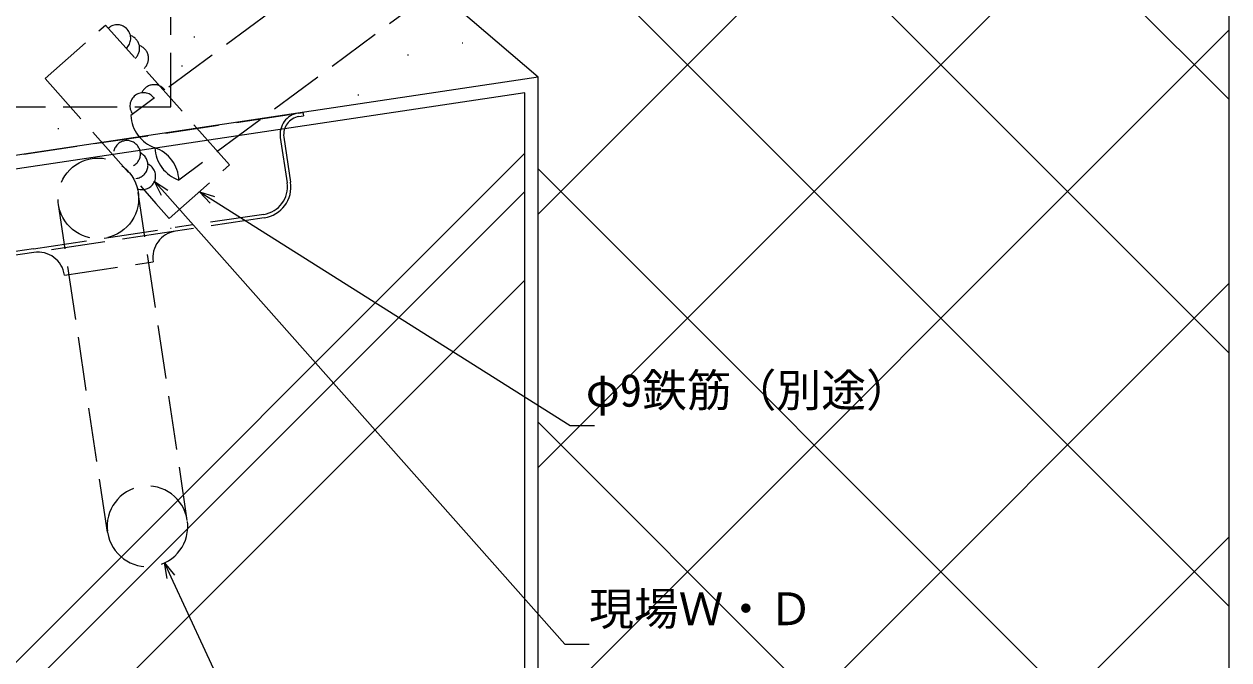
# Model space of a CAD drawing. Units: millimetres, scale not verified. Extents: x -594 to 539, y -420 to 386.
# Drawn here: x -416.1 to -281.7, y -258 to -187.1 of the extents above; entities that cross this region are included whole.
import ezdxf
from ezdxf.enums import TextEntityAlignment as Align

# ---------------------------------------------------------------- set-up
doc = ezdxf.new("R2010")
doc.units = ezdxf.units.MM
doc.header["$LTSCALE"] = 2
doc.linetypes.add('DASHED3', pattern=[4, 3, -1])
for name, color, linetype, lineweight in [('0-5_YKK_13', 4, 'Continuous', 9), ('0-7_YKK_D', 6, 'Continuous', 9), ('0-8_YSS_K', 3, 'Continuous', 9), ('0-9_YSS_KE', 3, 'Continuous', 9)]:
    doc.layers.add(name, color=color, linetype=linetype, lineweight=lineweight)
doc.styles.add('ＭＳ ゴシック', font='')
doc.styles.get('ＭＳ ゴシック').set_extended_font_data('MS Gothic')

msp = doc.modelspace()

# ---------------------------------------------------------------- linework, layer by layer
at = {"layer": '0-5_YKK_13', "linetype": 'DASHED3'}
for p, q in [((-399.757, -196.265), (-399.757, -186.265)), ((-419.757, -196.265), (-399.757, -196.265)), ((-385.457, -197.375), (-384.963, -197.301)), ((-387.534, -199.709), (-386.778, -204.752)), ((-387.138, -199.649), (-386.382, -204.693)), ((-397.913, -242.421), (-403.402, -205.83)), ((-406.814, -243.756), (-412.302, -207.165)), ((-389.383, -208.278), (-399.273, -209.761)), ((-415.096, -212.134), (-399.273, -209.761)), ((-389.324, -208.673), (-399.214, -210.157)), ((-399.214, -210.157), (-415.037, -212.53)), ((-415.096, -212.134), (-424.985, -213.618)), ((-415.037, -212.53), (-424.926, -214.013)), ((-411.625, -215.052), (-401.735, -213.568))]:
    msp.add_line(p, q, dxfattribs=at)
for points in [[(-432.432, -204.42), (-432.491, -204.025), (-431.997, -203.951), (-385.517, -196.979)], [(-385.517, -196.979), (-385.022, -196.905), (-384.963, -197.301)]]:
    msp.add_lwpolyline(points, dxfattribs=at)
msp.add_circle((-407.852, -206.497), 4.5, dxfattribs=at)
for centre, radius, start, end in [((-385.161, -199.353), 2.4, 98.53, 188.53), ((-385.161, -199.353), 2, 98.53, 188.53), ((-389.843, -205.212), 3.1, 278.53, 8.53), ((-389.843, -205.212), 3.5, 278.53, 8.53), ((-398.769, -213.123), 3, 98.53, 188.53), ((-414.592, -215.497), 3, 8.53, 98.53), ((-402.364, -243.088), 4.5, 8.53, 188.53), ((-402.364, -243.088), 4.5, 188.53, 8.53)]:
    msp.add_arc(centre, radius, start, end, dxfattribs=at)
at = {"layer": '0-7_YKK_D'}
for p, q in [((-401.569, -204.597), (-400.44, -205.869)), ((-401.569, -204.597), (-400.1, -205.567)), ((-400.781, -206.171), (-401.569, -204.597)), ((-400.44, -205.869), (-355.775, -256.218)), ((-396.556, -205.75), (-395.118, -206.657)), ((-396.556, -205.75), (-394.875, -206.271)), ((-395.361, -207.042), (-396.556, -205.75)), ((-395.118, -206.657), (-355.18, -231.839)), ((-355.18, -231.839), (-352.48, -231.839)), ((-400.471, -247.171), (-399.755, -248.713)), ((-400.471, -247.171), (-399.342, -248.521)), ((-400.169, -248.905), (-400.471, -247.171)), ((-399.755, -248.713), (-365.339, -322.932)), ((-355.775, -256.218), (-353.075, -256.218))]:
    msp.add_line(p, q, dxfattribs=at)
at = {"layer": '0-8_YSS_K'}
for p, q in [((-358.757, -208.243), (-301.778, -151.264)), ((-281.656, -223.726), (-354.142, -151.24)), ((-281.656, -195.442), (-325.845, -151.253)), ((-281.656, -252.01), (-378.657, -155.009)), ((-358.757, -236.527), (-288.695, -166.465)), ((-358.757, -192.965), (-378.657, -175.966)), ((-358.757, -264.811), (-281.656, -187.71)), ((-397.17, -188.472), (-397.07, -188.472)), ((-367.244, -189.137), (-367.144, -189.137)), ((-373.335, -190.479), (-373.235, -190.479)), ((-398.569, -191.706), (-398.469, -191.706)), ((-358.757, -305.965), (-358.757, -192.965)), ((-360.257, -194.707), (-457.257, -209.257)), ((-378.884, -194.942), (-378.784, -194.942)), ((-360.257, -307.465), (-360.257, -194.707)), ((-412.355, -198.69), (-412.255, -198.69)), ((-360.257, -201.47), (-457.257, -298.47)), ((-281.656, -280.294), (-358.757, -203.194)), ((-360.257, -205.713), (-457.257, -302.713)), ((-399.804, -209.837), (-399.704, -209.837)), ((-360.257, -215.612), (-482.109, -337.465)), ((-358.757, -293.095), (-281.656, -215.995)), ((-284.27, -305.965), (-358.757, -231.478)), ((-343.342, -305.965), (-281.656, -244.279))]:
    msp.add_line(p, q, dxfattribs=at)
at = {"layer": '0-8_YSS_K', "linetype": 'DASHED3'}
for p, q in [((-343.738, -152.395), (-404.206, -197.231)), ((-338.377, -159.625), (-398.846, -204.461)), ((-413.775, -193.126), (-407.043, -187.152)), ((-393.19, -202.763), (-407.043, -187.152)), ((-413.775, -193.126), (-401.41, -207.06)), ((-399.922, -208.737), (-393.19, -202.763)), ((-401.41, -207.06), (-399.922, -208.737))]:
    msp.add_line(p, q, dxfattribs=at)
for centre, radius, start, end in [((-405.732, -188.63), 1.5, 311.5864, 131.5864), ((-404.736, -189.752), 1.5, 311.5864, 71.5864), ((-403.74, -190.874), 1.5, 311.5864, 71.5864), ((-402.819, -196.203), 1.5, 36.55748, 216.55748), ((-401.614, -195.309), 1.5, 36.55748, 156.55748), ((-400.209, -197.069), 4, 182.32861, 250.78635), ((-404.65, -201.544), 1.5, 298.63504, 218.7543), ((-403.801, -202.78), 1.5, 275.93411, 64.46942), ((-402.842, -204.623), 4, 2.32861, 70.78635), ((-397.529, -200.683), 4, 182.32861, 250.78635), ((-402.952, -204.017), 1.5, 250.00092, 64.46942)]:
    msp.add_arc(centre, radius, start, end, dxfattribs=at)
at = {"layer": '0-9_YSS_KE'}
for p, q in [((-281.656, -166.465), (-281.656, -305.965)), ((-358.757, -192.965), (-458.757, -207.965)), ((-358.757, -305.965), (-358.757, -192.965))]:
    msp.add_line(p, q, dxfattribs=at)

# ---------------------------------------------------------------- texts
at = {"layer": '0-7_YKK_D', "color": 4, "style": 'ＭＳ ゴシック'}
for s, p in [('φ9鉄筋（別途）', (-353.44, -230.839)), ('現場Ｗ・Ｄ', (-353.075, -255.218))]:
    msp.add_text(s, height=3.666, dxfattribs=at).set_placement(p, align=Align.BOTTOM_LEFT)

doc.saveas('drawing.dxf')
